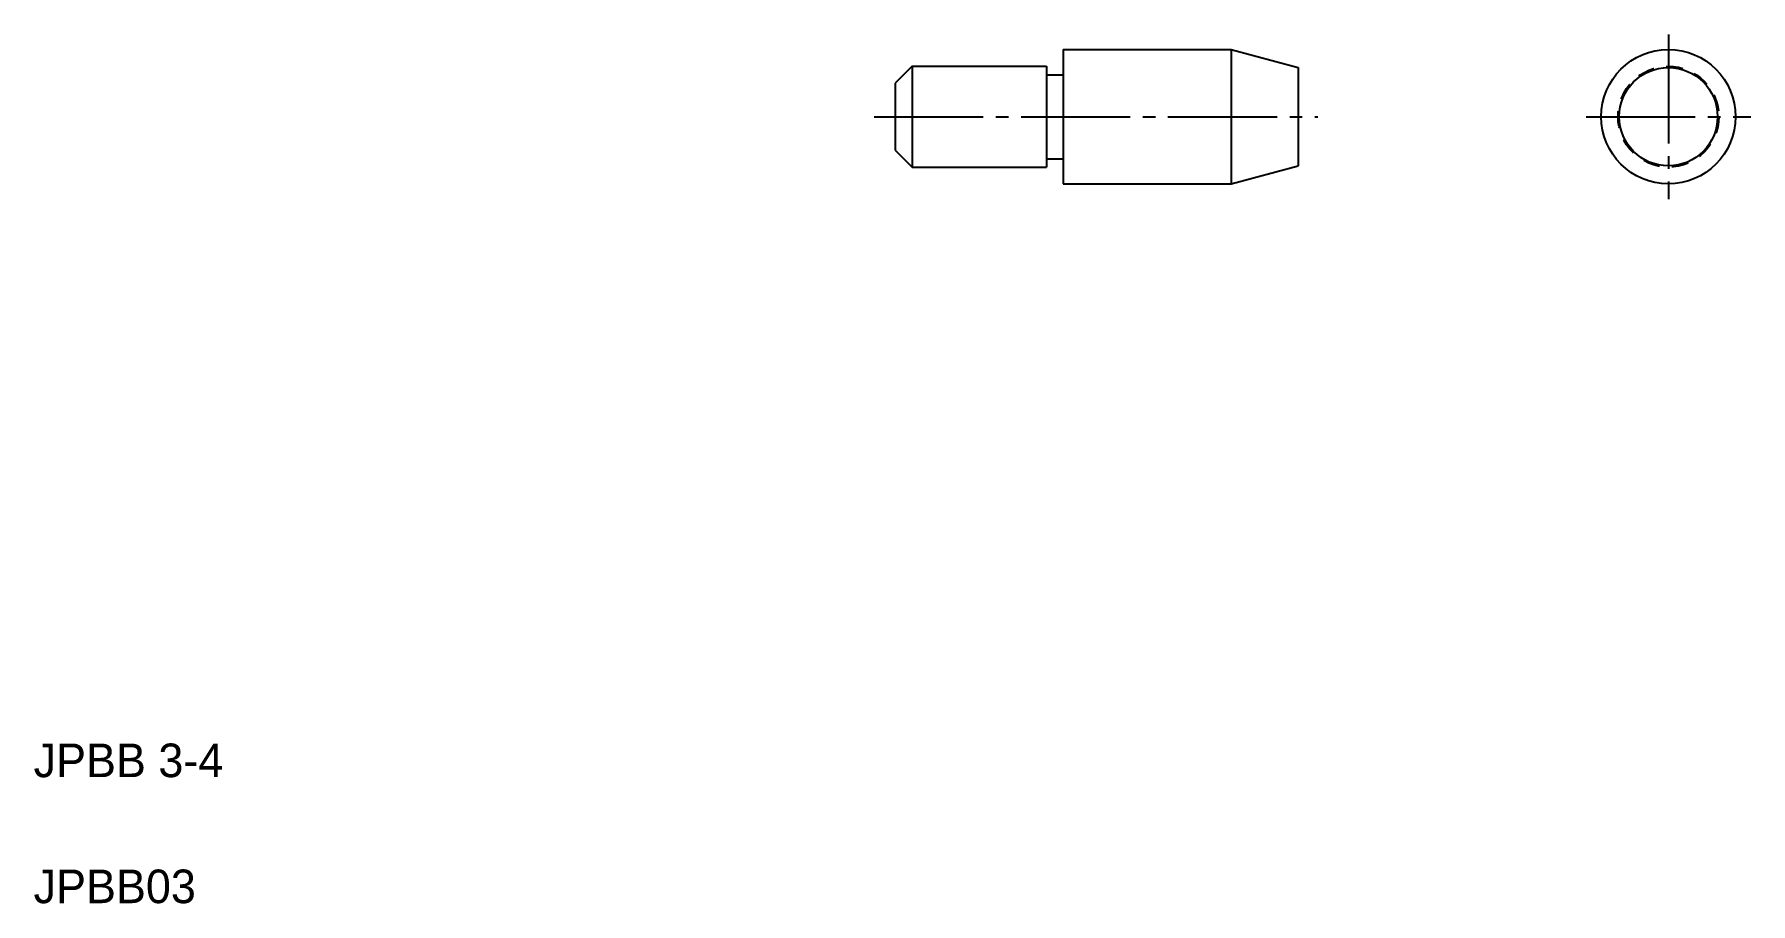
# Model space of a CAD drawing. Extents: x 2.5 to 53.6, y 2.5 to 28.4.
import ezdxf

# ---------------------------------------------------------------- set-up
doc = ezdxf.new("R2010")
doc.units = 0
doc.header["$LTSCALE"] = 0.25
doc.linetypes.add('CENTER', pattern=[17.5, 13, -1.5, 1.5, -1.5])
doc.linetypes.add('DASHED', pattern=[3.5, 2, -1.5])
doc.layers.get('0').update_dxf_attribs({"linetype": 'CONTINUOUS'})
doc.layers.add('CENTER', color=1, linetype='CENTER')
doc.styles.get("Standard").update_dxf_attribs({"font": 'txt', "height": 0.8})

msp = doc.modelspace()

# ---------------------------------------------------------------- linework, layer by layer
at = {"linetype": 'CONTINUOUS'}
for p, q in [((33.164, 27.906), (38.164, 27.906)), ((33.164, 27.906), (33.164, 23.906)), ((38.164, 27.906), (38.164, 23.906)), ((28.664, 27.406), (28.164, 26.906)), ((28.664, 27.406), (28.664, 24.406)), ((28.664, 27.406), (32.664, 27.406)), ((32.664, 27.406), (32.664, 24.406)), ((40.164, 27.37), (40.164, 24.442)), ((28.164, 26.906), (28.164, 24.906)), ((28.164, 24.906), (28.664, 24.406)), ((28.664, 24.406), (32.664, 24.406)), ((33.164, 23.906), (38.164, 23.906))]:
    msp.add_line(p, q, dxfattribs=at)
for p, q in [((38.164, 27.906), (40.164, 27.37)), ((32.664, 27.156), (33.164, 27.156)), ((40.164, 26.638), (40.164, 26.638)), ((40.164, 25.906), (40.164, 25.906)), ((32.664, 24.656), (33.164, 24.656)), ((38.164, 23.906), (40.164, 24.442))]:
    msp.add_line(p, q)
msp.add_circle((51.192, 25.906), 2, dxfattribs=at)
at = {"color": 3, "linetype": 'DASHED'}
msp.add_circle((51.192, 25.906), 1.5, dxfattribs=at)
msp.add_circle((51.192, 25.906), 1.464)
at = {"layer": 'CENTER', "color": 1, "linetype": 'CENTER'}
for p, q in [((51.192, 28.356), (51.192, 23.456)), ((27.536, 25.906), (40.75, 25.906)), ((48.742, 25.906), (53.642, 25.906))]:
    msp.add_line(p, q, dxfattribs=at)

# ---------------------------------------------------------------- texts
for s, p in [('JPBB 3-4', (2.5, 6.25)), ('JPBB03', (2.5, 2.5))]:
    msp.add_text(s, height=1).set_placement(p)

doc.saveas('drawing.dxf')
